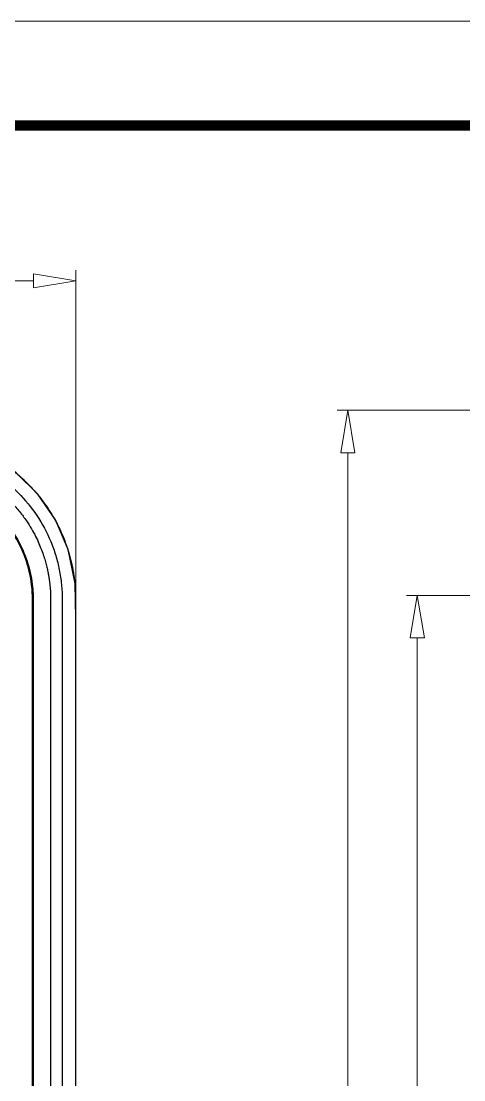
# Model space of a CAD drawing. Header units: millimetres. Extents: x 1204 to 1781, y 423 to 610.
# Drawn here: x 1693.71 to 1712.83, y 561.4 to 607.14 of the extents above; entities that cross this region are included whole.
import ezdxf

# ---------------------------------------------------------------- set-up
doc = ezdxf.new("R2010")
doc.units = ezdxf.units.MM
doc.layers.add('dim', color=82, linetype='Continuous', lineweight=9)
doc.layers.add('from', color=7, linetype='Continuous', lineweight=13)
doc.styles.add('ROMAND', font='romand.shx', dxfattribs={"width": 0.75, "bigfont": 'gbcbig.shx'})
doc.dimstyles.new('YanXiu', dxfattribs={"dimtxt": 2.5, "dimasz": 2.2, "dimexe": 1, "dimexo": 0, "dimgap": 0.66, "dimtad": 0, "dimzin": 1, "dimdsep": 46, "dimtxsty": 'ROMAND', "dimblk": 'CLOSEDBLANK', "dimcen": 0, "dimclrd": 3, "dimclre": 3, "dimclrt": 7, "dimazin": 0, "dimtfac": 1, "dimtofl": 0, "dimtmove": 0, "dimatfit": 3, "dimldrblk": 'CLOSEDBLANK', "dimfxl": 1, "dimlwd": 5, "dimlwe": 5, "dimarcsym": 0})

# ---------------------------------------------------------------- blocks, each defined once
blk = doc.blocks.new('_ClosedBlank')
at = {"color": 0, "linetype": 'ByBlock', "lineweight": -2}
for p, q in [((-1, 0.167), (0, 0)), ((-1, 0.167), (-1, -0.167)), ((0, 0), (-1, -0.167))]:
    blk.add_line(p, q, dxfattribs=at)
blk = doc.blocks.new('*D21')
at = {"layer": 'Defpoints', "color": 0}
for p in [(-22.759, 34.5), (-32.55, -34.5), (-22.759, -34.5)]:
    blk.add_point(p, dxfattribs=at)
at = {"layer": 'dim', "color": 3, "lineweight": 5}
for p, q in [((-22.759, 34.5), (-33.01, 34.5)), ((-32.55, 32.66), (-32.55, 3.91)), ((-32.55, -32.66), (-32.55, -3.91)), ((-22.759, -34.5), (-33.01, -34.5))]:
    blk.add_line(p, q, dxfattribs=at)
at = {"layer": 'dim', "color": 3, "lineweight": 5, "xscale": 1.84, "yscale": 1.84, "zscale": 1.84}
for p, rotation in [((-32.55, 34.5), 90), ((-32.55, -34.5), 270)]:
    blk.add_blockref('_ClosedBlank', p, dxfattribs=dict(at, rotation=rotation))
at = {"layer": 'dim', "color": 7, "insert": (-32.55, 0), "char_height": 2.3, "attachment_point": 5, "rotation": 90, "style": 'ROMAND'}
blk.add_mtext('69.00', dxfattribs=at)
blk = doc.blocks.new('*D22')
at = {"layer": 'Defpoints', "color": 0}
for p in [(0, 42.5), (-35.55, -42.5), (0, -42.5)]:
    blk.add_point(p, dxfattribs=at)
at = {"layer": 'dim', "color": 3, "lineweight": 5}
for p, q in [((0, 42.5), (-36.01, 42.5)), ((-35.55, 40.66), (-35.55, 3.951)), ((-35.55, -40.66), (-35.55, -3.951)), ((0, -42.5), (-36.01, -42.5))]:
    blk.add_line(p, q, dxfattribs=at)
at = {"layer": 'dim', "color": 3, "lineweight": 5, "xscale": 1.84, "yscale": 1.84, "zscale": 1.84}
for p, rotation in [((-35.55, 42.5), 90), ((-35.55, -42.5), 270)]:
    blk.add_blockref('_ClosedBlank', p, dxfattribs=dict(at, rotation=rotation))
at = {"layer": 'dim', "color": 7, "insert": (-35.55, 0), "char_height": 2.3, "attachment_point": 5, "rotation": 90, "style": 'ROMAND'}
blk.add_mtext('85.00', dxfattribs=at)
blk = doc.blocks.new('*D27')
at = {"layer": 'Defpoints', "color": 0}
for p in [(1696.079, 595.922), (1642.879, 581.367), (1696.079, 581.367)]:
    blk.add_point(p, dxfattribs=at)
at = {"layer": 'dim', "color": 3, "lineweight": 5}
for p, q in [((1642.879, 581.367), (1642.879, 596.382)), ((1696.079, 581.367), (1696.079, 596.382)), ((1644.719, 595.922), (1665.528, 595.922)), ((1694.239, 595.922), (1673.43, 595.922))]:
    blk.add_line(p, q, dxfattribs=at)
at = {"layer": 'dim', "color": 3, "lineweight": 5, "xscale": 1.84, "yscale": 1.84, "zscale": 1.84, "rotation": 180}
blk.add_blockref('_ClosedBlank', (1642.879, 595.922), dxfattribs=at)
at = {"layer": 'dim', "color": 3, "lineweight": 5, "xscale": 1.84, "yscale": 1.84, "zscale": 1.84}
blk.add_blockref('_ClosedBlank', (1696.079, 595.922), dxfattribs=at)
at = {"layer": 'dim', "color": 7, "insert": (1669.479, 595.922), "char_height": 2.3, "attachment_point": 5, "style": 'ROMAND'}
blk.add_mtext('53.20', dxfattribs=at)
blk = doc.blocks.new('u45')
at = {"layer": 'dim'}
for base, p1, p2, picture, middle in [((-35.55, -42.5), (0, 42.5), (0, -42.5), '*D22', (-35.55, 0)), ((-32.55, -34.5), (-22.759, 34.5), (-22.759, -34.5), '*D21', (-32.55, 0))]:
    dim = blk.add_linear_dim(base=base, p1=p1, p2=p2, angle=90, dimstyle='YanXiu', override={"dimtxt": 2.3, "dimasz": 1.84, "dimexe": 0.45977, "dimgap": 0.45977}, dxfattribs=at)
    dim.commit()
    dim.dimension.update_dxf_attribs({"geometry": picture, "text_midpoint": middle})
blk = doc.blocks.new('*u35')
at = {"color": 7, "linetype": 'Continuous'}
for p, q in [((26.583, 34.73), (26.583, 34.599)), ((26.6, 34.599), (26.583, 34.599)), ((26.6, -34.599), (26.6, 34.599))]:
    blk.add_line(p, q, dxfattribs=at)
blk.add_lwpolyline([(26.6, 34.599), (26.565, 36.079), (26.262, 37.546), (25.708, 38.827), (24.954, 39.931), (24.021, 40.862), (22.916, 41.614), (21.634, 42.165), (20.166, 42.466), (18.699, 42.5)], dxfattribs=at)
for points, start_tangent, end_tangent in [([(19.434, 42.483), (19.525, 42.482), (19.665, 42.479), (19.811, 42.474), (19.959, 42.466), (20.105, 42.455), (20.249, 42.441), (20.393, 42.424), (20.536, 42.404), (20.681, 42.381), (20.832, 42.353), (20.996, 42.319), (21.18, 42.276), (21.386, 42.222), (21.615, 42.154), (21.866, 42.07), (22.137, 41.966), (22.43, 41.84), (22.743, 41.688), (23.078, 41.503), (23.443, 41.274), (23.836, 40.99), (24.236, 40.654), (24.618, 40.283), (24.962, 39.895), (25.259, 39.508), (25.503, 39.143), (25.701, 38.807), (25.863, 38.495), (25.998, 38.2), (26.113, 37.918), (26.21, 37.649), (26.29, 37.398), (26.354, 37.169), (26.404, 36.963), (26.444, 36.78), (26.474, 36.618), (26.498, 36.476), (26.516, 36.35), (26.531, 36.233), (26.544, 36.121), (26.555, 36.007), (26.564, 35.892), (26.571, 35.776), (26.576, 35.66), (26.58, 35.546), (26.582, 35.435), (26.583, 35.326), (26.583, 35.304)], (0.999959, -0.009046), (0.007122, -0.999975)), ([(0, 41.904), (4.875, 41.904), (7.312, 41.904), (9.75, 41.904), (12.187, 41.904), (14.625, 41.904), (15.844, 41.904), (17.062, 41.904), (18.281, 41.904), (18.891, 41.904), (19.5, 41.904), (19.819, 41.896), (20.137, 41.872), (20.769, 41.779), (21.388, 41.624), (21.989, 41.409), (23.113, 40.808), (24.099, 39.999), (24.908, 39.013), (25.509, 37.889), (25.724, 37.288), (25.879, 36.669), (25.972, 36.037), (25.996, 35.719), (26.004, 35.4), (26.004, 34.847), (26.004, 34.294), (26.004, 33.187), (26.004, 32.081), (26.004, 30.975), (26.004, 28.762), (26.004, 26.55), (26.004, 24.337), (26.004, 22.125), (26.004, 17.7), (26.004, 13.275), (26.004, 8.85), (26.004, 0), (26.004, -8.85), (26.004, -13.275), (26.004, -17.7), (26.004, -22.125), (26.004, -24.338), (26.004, -26.55), (26.004, -28.763), (26.004, -30.975), (26.004, -32.081), (26.004, -33.187), (26.004, -34.294), (26.004, -34.847), (26.004, -35.4), (25.996, -35.719), (25.972, -36.037), (25.879, -36.669), (25.724, -37.288), (25.509, -37.889), (24.908, -39.013), (24.099, -39.999), (23.113, -40.808), (21.989, -41.409), (21.388, -41.624), (20.769, -41.779), (20.137, -41.872), (19.819, -41.896), (19.5, -41.904), (18.891, -41.904), (18.281, -41.904), (17.062, -41.904), (15.844, -41.904), (14.625, -41.904), (12.187, -41.904), (9.75, -41.904), (7.312, -41.904), (4.875, -41.904), (0, -41.904)], (1, 0), (-1, 0)), ([(0, 41.404), (1.612, 41.404), (3.107, 41.404), (4.494, 41.404), (5.78, 41.404), (6.974, 41.404), (8.081, 41.404), (9.108, 41.404), (10.06, 41.404), (10.942, 41.404), (11.759, 41.404), (12.516, 41.404), (13.22, 41.404), (13.876, 41.404), (14.49, 41.404), (15.06, 41.404), (15.587, 41.404), (16.075, 41.404), (16.529, 41.404), (16.947, 41.404), (17.315, 41.404), (17.643, 41.404), (17.944, 41.404), (18.226, 41.404), (18.488, 41.404), (18.729, 41.404), (18.946, 41.404), (19.141, 41.405), (19.314, 41.405), (19.468, 41.404), (19.608, 41.402), (19.739, 41.399), (19.868, 41.393), (20.001, 41.383), (20.138, 41.37), (20.28, 41.353), (20.426, 41.332), (20.577, 41.306), (20.732, 41.276), (20.894, 41.24), (21.068, 41.196), (21.257, 41.141), (21.467, 41.072), (21.703, 40.985), (21.965, 40.874), (22.241, 40.742), (22.527, 40.585), (22.827, 40.397), (23.144, 40.171), (23.479, 39.896), (23.827, 39.562), (24.173, 39.17), (24.456, 38.788), (24.68, 38.435), (24.858, 38.11), (24.999, 37.808), (25.115, 37.525), (25.21, 37.255), (25.285, 37.007), (25.342, 36.784), (25.385, 36.588), (25.417, 36.415), (25.442, 36.262), (25.46, 36.119), (25.476, 35.98), (25.488, 35.839), (25.496, 35.695), (25.501, 35.55), (25.504, 35.403), (25.505, 35.257), (25.505, 35.109), (25.504, 34.961), (25.504, 34.817), (25.504, 34.668), (25.504, 34.504), (25.504, 34.325), (25.504, 34.136), (25.504, 33.938), (25.504, 33.728), (25.504, 33.503), (25.504, 33.26), (25.504, 32.996), (25.504, 32.708), (25.504, 32.393), (25.504, 32.048), (25.504, 31.678), (25.504, 31.281), (25.504, 30.855), (25.504, 30.394), (25.504, 29.895), (25.504, 29.359), (25.504, 28.784), (25.504, 28.168), (25.504, 27.506), (25.504, 26.792), (25.504, 26.022), (25.504, 25.19), (25.504, 24.292), (25.504, 23.324), (25.504, 22.28), (25.504, 21.155), (25.504, 19.942), (25.504, 18.634), (25.504, 17.225), (25.504, 15.706), (25.504, 14.068), (25.504, 12.303), (25.504, 10.401), (25.504, 8.35), (25.504, 6.141), (25.504, 3.759), (25.504, 1.193), (25.504, -1.574), (25.504, -4.548), (25.504, -7.517), (25.504, -10.186), (25.504, -12.536), (25.504, -14.624), (25.504, -16.493), (25.504, -18.173), (25.504, -19.689), (25.504, -21.063), (25.504, -22.311), (25.504, -23.447), (25.504, -24.485), (25.504, -25.433), (25.504, -26.3), (25.504, -27.093), (25.504, -27.821), (25.504, -28.491), (25.504, -29.11), (25.504, -29.684), (25.504, -30.215), (25.504, -30.703), (25.504, -31.152), (25.504, -31.567), (25.504, -31.951), (25.504, -32.309), (25.504, -32.636), (25.504, -32.934), (25.504, -33.206), (25.504, -33.456), (25.504, -33.685), (25.504, -33.899), (25.504, -34.1), (25.504, -34.292), (25.504, -34.473), (25.504, -34.642), (25.504, -34.794), (25.504, -34.941), (25.504, -35.093), (25.505, -35.244), (25.504, -35.394), (25.502, -35.543), (25.497, -35.69), (25.488, -35.835), (25.476, -35.979), (25.46, -36.119), (25.441, -36.263), (25.417, -36.415), (25.386, -36.582), (25.345, -36.77), (25.292, -36.982), (25.222, -37.219), (25.133, -37.477), (25.027, -37.745), (24.9, -38.025), (24.745, -38.321), (24.556, -38.637), (24.325, -38.973), (24.04, -39.328), (23.695, -39.695), (23.34, -40.015), (22.996, -40.281), (22.667, -40.501), (22.353, -40.683), (22.054, -40.834), (21.77, -40.958), (21.509, -41.058), (21.27, -41.137), (21.048, -41.201), (20.844, -41.251), (20.658, -41.291), (20.491, -41.321), (20.34, -41.345), (20.197, -41.363), (20.056, -41.378), (19.912, -41.39), (19.767, -41.398), (19.622, -41.402), (19.481, -41.404), (19.335, -41.405), (19.169, -41.405), (18.978, -41.404), (18.763, -41.404), (18.528, -41.404), (18.282, -41.404), (18.028, -41.404), (17.768, -41.404), (17.498, -41.404), (17.208, -41.404), (16.891, -41.404), (16.543, -41.404), (16.169, -41.404), (15.767, -41.404), (15.333, -41.404), (14.865, -41.404), (14.358, -41.404), (13.814, -41.404), (13.233, -41.404), (12.611, -41.404), (11.942, -41.404), (11.22, -41.404), (10.44, -41.404), (9.598, -41.404), (8.689, -41.404), (7.709, -41.404), (6.653, -41.404), (5.515, -41.404), (4.288, -41.404), (2.964, -41.404), (1.538, -41.404), (0, -41.404)], (1, 0), (-1, 0)), ([(0, 40.65), (4.875, 40.65), (7.312, 40.65), (9.75, 40.65), (12.187, 40.65), (14.625, 40.65), (15.844, 40.65), (17.063, 40.65), (18.28, 40.65), (18.894, 40.65), (19.488, 40.65), (19.76, 40.644), (20.015, 40.625), (20.523, 40.549), (21.025, 40.424), (21.509, 40.251), (22.417, 39.765), (23.212, 39.112), (23.865, 38.317), (24.351, 37.409), (24.524, 36.925), (24.649, 36.423), (24.725, 35.915), (24.744, 35.66), (24.75, 35.388), (24.75, 34.85), (24.75, 34.293), (24.75, 33.188), (24.75, 32.081), (24.75, 30.975), (24.75, 28.762), (24.75, 26.55), (24.75, 24.337), (24.75, 22.125), (24.75, 17.7), (24.75, 13.275), (24.75, 8.85), (24.75, 0), (24.75, -8.85), (24.75, -13.275), (24.75, -17.7), (24.75, -22.125), (24.75, -24.338), (24.75, -26.55), (24.75, -28.763), (24.75, -30.975), (24.75, -32.081), (24.75, -33.188), (24.75, -34.293), (24.75, -34.85), (24.75, -35.388), (24.744, -35.66), (24.725, -35.915), (24.649, -36.423), (24.524, -36.925), (24.351, -37.409), (23.865, -38.317), (23.212, -39.112), (22.417, -39.765), (21.509, -40.251), (21.025, -40.424), (20.523, -40.549), (20.015, -40.625), (19.76, -40.644), (19.488, -40.65), (18.894, -40.65), (18.28, -40.65), (17.063, -40.65), (15.844, -40.65), (14.625, -40.65), (12.187, -40.65), (9.75, -40.65), (7.312, -40.65), (4.875, -40.65), (0, -40.65)], (1, 0), (-1, 0)), ([(0, -40.62), (4.875, -40.62), (7.312, -40.62), (9.75, -40.62), (12.187, -40.62), (14.625, -40.62), (15.844, -40.62), (17.063, -40.62), (18.28, -40.62), (18.894, -40.62), (19.488, -40.62), (19.759, -40.613), (20.012, -40.595), (20.517, -40.52), (21.016, -40.395), (21.497, -40.223), (22.4, -39.74), (23.191, -39.091), (23.84, -38.3), (24.323, -37.397), (24.495, -36.916), (24.62, -36.417), (24.695, -35.912), (24.713, -35.659), (24.72, -35.388), (24.72, -34.85), (24.72, -34.292), (24.72, -33.188), (24.72, -32.081), (24.72, -30.975), (24.72, -28.763), (24.72, -26.55), (24.72, -24.338), (24.72, -22.125), (24.72, -17.7), (24.72, -13.275), (24.72, -8.85), (24.72, 0), (24.72, 8.85), (24.72, 13.275), (24.72, 17.7), (24.72, 22.125), (24.72, 24.337), (24.72, 26.55), (24.72, 28.762), (24.72, 30.975), (24.72, 32.081), (24.72, 33.188), (24.72, 34.292), (24.72, 34.85), (24.72, 35.388), (24.713, 35.659), (24.695, 35.912), (24.62, 36.417), (24.495, 36.916), (24.323, 37.397), (23.84, 38.3), (23.191, 39.091), (22.4, 39.74), (21.497, 40.223), (21.016, 40.395), (20.517, 40.52), (20.012, 40.595), (19.759, 40.613), (19.488, 40.62), (18.894, 40.62), (18.28, 40.62), (17.063, 40.62), (15.844, 40.62), (14.625, 40.62), (12.187, 40.62), (9.75, 40.62), (7.312, 40.62), (4.875, 40.62), (0, 40.62)], (1, 0), (-1, 0)), ([(26.583, 35.304), (26.584, 35.214), (26.584, 35.098), (26.584, 34.979), (26.583, 34.856), (26.583, 34.73)], (0.007122, -0.999975), (-0.001052, -0.999999)), ([(26.583, 34.599), (26.583, 34.294), (26.583, 33.187), (26.583, 32.081), (26.583, 30.975), (26.583, 28.762), (26.583, 26.55), (26.583, 24.337), (26.583, 22.125), (26.583, 17.7), (26.583, 13.275), (26.583, 8.85), (26.583, 0), (26.583, -8.85), (26.583, -13.275), (26.583, -17.7), (26.583, -22.125), (26.583, -24.338), (26.583, -26.55), (26.583, -28.763), (26.583, -30.975), (26.583, -32.081), (26.583, -33.187), (26.583, -34.294), (26.583, -34.599)], (0.000226, -1), (-0.000226, -1))]:
    blk.add_spline(points, degree=3, dxfattribs=dict(at, start_tangent=start_tangent, end_tangent=end_tangent))
at = {"layer": 'dim'}
dim = blk.add_linear_dim(base=(26.6, 49.154), p1=(-26.6, 34.599), p2=(26.6, 34.599), dimstyle='YanXiu', override={"dimtxt": 2.3, "dimasz": 1.84, "dimexe": 0.45977, "dimgap": 0.45977}, dxfattribs=at)
dim.commit()
dim.dimension.update_dxf_attribs({"geometry": '*D27', "text_midpoint": (0, 49.154), "insert": (-1669.479, -546.768)})

msp = doc.modelspace()

# ---------------------------------------------------------------- linework, layer by layer
at = {"layer": 'from'}
msp.add_lwpolyline([(1519.771, 425.363), (1781.351, 425.363), (1781.351, 607.138), (1519.771, 607.138)], close=True, dxfattribs=at)
at = {"layer": 'from', "const_width": 0.451}
msp.add_lwpolyline([(1524.279, 429.871), (1524.279, 602.629), (1776.843, 602.629), (1776.843, 429.871), (1524.279, 429.871)], dxfattribs=at)

# ---------------------------------------------------------------- block references
for name, p in [('*u35', (1669.479, 546.768)), ('u45', (1743.371, 547.832))]:
    msp.add_blockref(name, p)

doc.saveas('drawing.dxf')
